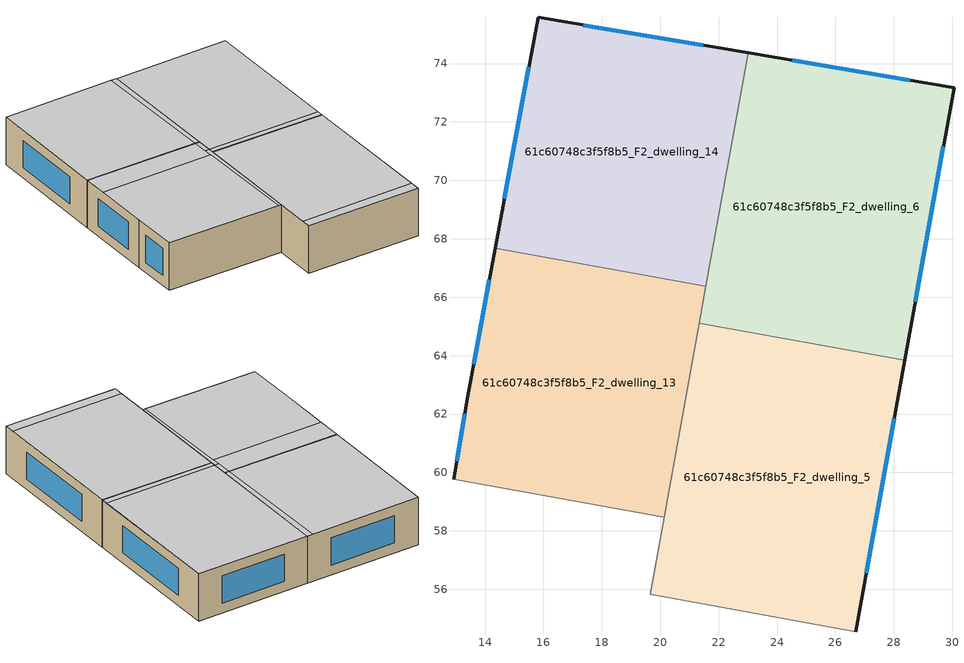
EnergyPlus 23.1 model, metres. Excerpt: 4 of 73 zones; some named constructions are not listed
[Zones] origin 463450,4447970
61c60748c3f5f8b5_F2_dwelling_13
 floor to 61c60748c3f5f8b5_F1_dwelling_13 (EU_floor_Construction): 21.56,66.38 20.13,58.47 12.92,59.77 13.41,62.62 14.35,67.68 z6
 wall outside (EU_wall_Construction): 14.35,67.68 13.41,62.62 12.92,59.77 z6:9
 wall to 61c60748c3f5f8b5_F2_dwelling_12 (EU_wall_Construction): 12.92,59.77 20.13,58.47 z6:9
 wall to 61c60748c3f5f8b5_F2_dwelling_14 (EU_wall_Construction): 21.56,66.38 14.35,67.68 z6:9
 wall to 61c60748c3f5f8b5_F2_dwelling_6 (EU_wall_Construction): 21.34,65.11 21.56,66.38 z6:9
 wall to 61c60748c3f5f8b5_F2_dwelling_5 (EU_wall_Construction): 20.13,58.47 21.33,65.11 z6:9
 window (EU_Window_Construction): 13.3,62.01 13.02,60.38 / 14.15,66.6 13.61,63.7 z6.64:8.36
 ceiling to 61c60748c3f5f8b5_F3_dwelling_12 (EU_floor_Construction): 19.96,58.5 21.05,64.94 14.06,66.13 13.41,62.62 12.92,59.77 z9
 ceiling to 61c60748c3f5f8b5_F3_dwelling_6 (EU_floor_Construction): 21.4,65.45 21.56,66.38 21.31,66.42 21.15,65.49 z9
 ceiling to 61c60748c3f5f8b5_F3_dwelling_5 (EU_floor_Construction): 20.13,58.47 21.4,65.45 21.15,65.49 19.96,58.5 z9
 ceiling adiabatic (EU_roof_Construction): 21.05,64.94 21.31,66.42 14.35,67.68 14.06,66.13 z9
61c60748c3f5f8b5_F2_dwelling_14
 floor to 61c60748c3f5f8b5_F1_dwelling_14 (EU_floor_Construction): 23.01,74.36 21.56,66.38 14.35,67.68 15.82,75.58 z6
 wall outside (EU_wall_Construction): 23.01,74.36 15.82,75.58 14.35,67.68 z6:9
 wall to 61c60748c3f5f8b5_F2_dwelling_6 (EU_wall_Construction): 21.56,66.38 23.01,74.36 z6:9
 window (EU_Window_Construction): 15.5,73.89 14.66,69.38 / 21.47,74.62 17.36,75.32 z6.64:8.36
 ceiling to 61c60748c3f5f8b5_F3_dwelling_6 (EU_floor_Construction): 21.56,66.38 23.01,74.36 22.67,74.42 21.31,66.42 z9
 ceiling adiabatic (EU_roof_Construction): 21.31,66.42 22.67,74.42 15.82,75.58 14.35,67.68 z9
61c60748c3f5f8b5_F2_dwelling_5
 floor to 61c60748c3f5f8b5_F1_dwelling_5 (EU_floor_Construction): 28.37,63.84 26.69,54.55 19.65,55.82 21.34,65.11 z6
 wall outside (EU_wall_Construction): 26.69,54.55 28.37,63.84 z6:9
 wall to 61c60748c3f5f8b5_F2_dwelling_4 (EU_wall_Construction): 19.65,55.82 26.69,54.55 z6:9
 wall to 61c60748c3f5f8b5_F2_dwelling_6 (EU_wall_Construction): 28.37,63.84 21.34,65.11 z6:9
 wall to 61c60748c3f5f8b5_F2_dwelling_12 (EU_wall_Construction): 20.13,58.47 19.65,55.82 z6:9
 window (EU_Window_Construction): 27.05,56.54 28.01,61.85 z6.64:8.36
 ceiling to 61c60748c3f5f8b5_F3_dwelling_5 (EU_floor_Construction): 26.81,55.21 28.37,63.84 21.34,65.11 19.76,56.41 z9
 ceiling to 61c60748c3f5f8b5_F3_dwelling_4 (EU_floor_Construction): 26.69,54.55 26.81,55.21 19.76,56.41 19.65,55.82 z9
61c60748c3f5f8b5_F2_dwelling_6
 floor to 61c60748c3f5f8b5_F1_dwelling_6 (EU_floor_Construction): 30.06,73.17 28.37,63.84 21.34,65.11 23.01,74.36 z6
 wall outside (EU_wall_Construction): 28.37,63.84 30.06,73.17 23.01,74.36 z6:9
 window (EU_Window_Construction): 28.55,73.43 24.52,74.11 / 28.73,65.84 29.7,71.17 z6.64:8.36
 ceiling to 61c60748c3f5f8b5_F3_dwelling_6 (EU_floor_Construction): 28.44,64.25 30.06,73.17 23.01,74.36 21.4,65.45 z9
 ceiling to 61c60748c3f5f8b5_F3_dwelling_5 (EU_floor_Construction): 28.37,63.84 28.44,64.25 21.4,65.45 21.34,65.11 z9
[SCHEDULE:FILE] Column Number=1; Rows to Skip at Top=0; Number of Hours of Data=8760; Column Separator=Comma; Interpolate to Timestep=No; Minutes per Item=60; Adjust Schedule for Daylight Savings=Yes
Name | File
EU_Step8_GainSchedule_61c60748c3f5f8b5_F2_dwelling_9_f000 | ../../schedules/61c60748c3f5f8b5/61c60748c3f5f8b5_F2_dwelling_9_f000_gain.csv
EU_Step8_GainSchedule_61c60748c3f5f8b5_F2_dwelling_10_f000 | ../../schedules/61c60748c3f5f8b5/61c60748c3f5f8b5_F2_dwelling_10_f000_gain.csv
EU_Step8_GainSchedule_61c60748c3f5f8b5_F2_dwelling_11_f000 | ../../schedules/61c60748c3f5f8b5/61c60748c3f5f8b5_F2_dwelling_11_f000_gain.csv
EU_Step8_GainSchedule_61c60748c3f5f8b5_F2_dwelling_12_f000 | ../../schedules/61c60748c3f5f8b5/61c60748c3f5f8b5_F2_dwelling_12_f000_gain.csv
EU_Step8_GainSchedule_61c60748c3f5f8b5_F2_dwelling_13_f000 | ../../schedules/61c60748c3f5f8b5/61c60748c3f5f8b5_F2_dwelling_13_f000_gain.csv
EU_Step8_GainSchedule_61c60748c3f5f8b5_F2_dwelling_14_f000 | ../../schedules/61c60748c3f5f8b5/61c60748c3f5f8b5_F2_dwelling_14_f000_gain.csv
EU_Step8_GainSchedule_61c60748c3f5f8b5_F3_dwelling_0_f000 | ../../schedules/61c60748c3f5f8b5/61c60748c3f5f8b5_F3_dwelling_0_f000_gain.csv
EU_Step8_GainSchedule_61c60748c3f5f8b5_F3_dwelling_1_f000 | ../../schedules/61c60748c3f5f8b5/61c60748c3f5f8b5_F3_dwelling_1_f000_gain.csv
EU_Step8_GainSchedule_61c60748c3f5f8b5_F3_dwelling_2_f000 | ../../schedules/61c60748c3f5f8b5/61c60748c3f5f8b5_F3_dwelling_2_f000_gain.csv
EU_Step8_GainSchedule_61c60748c3f5f8b5_F3_dwelling_3_f000 | ../../schedules/61c60748c3f5f8b5/61c60748c3f5f8b5_F3_dwelling_3_f000_gain.csv
EU_Step8_GainSchedule_61c60748c3f5f8b5_F3_dwelling_4_f000 | ../../schedules/61c60748c3f5f8b5/61c60748c3f5f8b5_F3_dwelling_4_f000_gain.csv
EU_Step8_GainSchedule_61c60748c3f5f8b5_F3_dwelling_5_f000 | ../../schedules/61c60748c3f5f8b5/61c60748c3f5f8b5_F3_dwelling_5_f000_gain.csv
EU_Step8_GainSchedule_61c60748c3f5f8b5_F3_dwelling_6_f000 | ../../schedules/61c60748c3f5f8b5/61c60748c3f5f8b5_F3_dwelling_6_f000_gain.csv
EU_Step8_GainSchedule_61c60748c3f5f8b5_F3_dwelling_7_f000 | ../../schedules/61c60748c3f5f8b5/61c60748c3f5f8b5_F3_dwelling_7_f000_gain.csv
EU_Step8_GainSchedule_61c60748c3f5f8b5_F3_dwelling_8_f000 | ../../schedules/61c60748c3f5f8b5/61c60748c3f5f8b5_F3_dwelling_8_f000_gain.csv
EU_Step8_GainSchedule_61c60748c3f5f8b5_F3_dwelling_9_f000 | ../../schedules/61c60748c3f5f8b5/61c60748c3f5f8b5_F3_dwelling_9_f000_gain.csv
EU_Step8_GainSchedule_61c60748c3f5f8b5_F3_dwelling_10_f000 | ../../schedules/61c60748c3f5f8b5/61c60748c3f5f8b5_F3_dwelling_10_f000_gain.csv
EU_Step8_GainSchedule_61c60748c3f5f8b5_F3_dwelling_11_f000 | ../../schedules/61c60748c3f5f8b5/61c60748c3f5f8b5_F3_dwelling_11_f000_gain.csv
EU_Step8_GainSchedule_61c60748c3f5f8b5_F3_dwelling_12_f000 | ../../schedules/61c60748c3f5f8b5/61c60748c3f5f8b5_F3_dwelling_12_f000_gain.csv
EU_Step8_GainSchedule_61c60748c3f5f8b5_F3_dwelling_13_f000 | ../../schedules/61c60748c3f5f8b5/61c60748c3f5f8b5_F3_dwelling_13_f000_gain.csv
